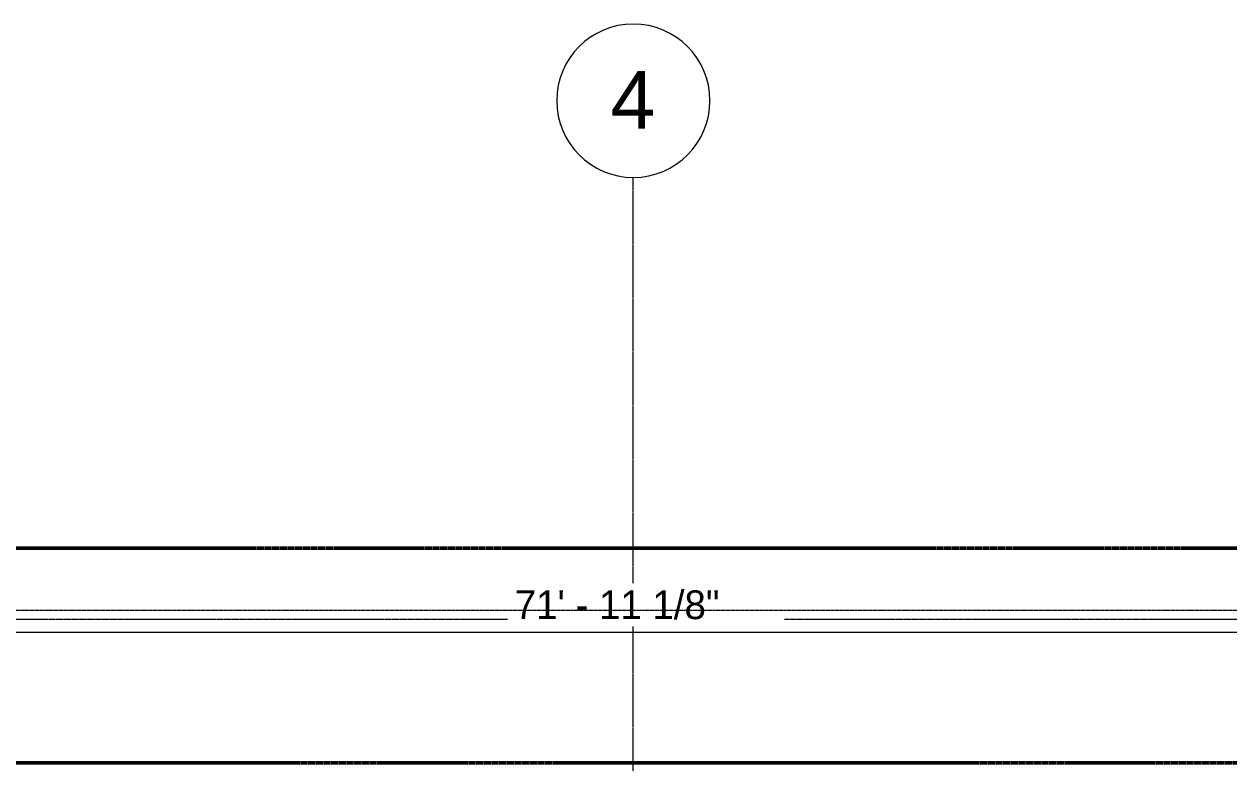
# Model space of a CAD drawing. Header units: inches. Extents: x -4294 to -464, y 9706 to 12475.
# Drawn here: x -2738.8 to -2267.2, y 12184.6 to 12473.7 of the extents above; entities that cross this region are included whole.
import ezdxf

# ---------------------------------------------------------------- set-up
doc = ezdxf.new("R2010")
doc.units = ezdxf.units.IN
doc.header["$MEASUREMENT"] = 0
for name, pattern in [('Aligning Line 1_8_', [0.25, 0.125, -0.125]), ('Dash Dot 3_16_', [0.3125, 0.1875, -0.0625, 0, -0.0625]), ('Double Dash 3_8_', [1, 0.375, -0.125, 0.125, -0.125, 0.125, -0.125]), ('Grid Line 1_2_', [0.875, 0.5, -0.125, 0.125, -0.125])]:
    doc.linetypes.add(name, pattern=pattern)
for name, color, linetype, lineweight in [('0-1', 7, 'Continuous', 5), ('0-3', 147, 'Aligning Line 1_8_', 9), ('0-4', 165, 'Continuous', 5), ('A-ANNO-DIMS', 211, 'Continuous', 9), ('A-ANNO-DIMS-120', 211, 'Continuous', 9), ('A-ANNO-SYMB-1', 150, 'Dash Dot 3_16_', 9), ('C-PROP-LINE-1', 90, 'Double Dash 3_8_', 50), ('G-ANNO-SYMB-1', 147, 'Aligning Line 1_8_', 9), ('S-GRID-1', 1, 'Grid Line 1_2_', 9), ('S-GRID-IDEN', 1, 'Continuous', 9), ('S-GRID-IDEN-1', 147, 'Continuous', 9)]:
    doc.layers.add(name, color=color, linetype=linetype, lineweight=lineweight)
doc.styles.add('Arial', font='arial.ttf', dxfattribs={"height": 22.5})
doc.styles.add('Century Gothic', font='ufonts.com_century-gothic.ttf', dxfattribs={"height": 11.25})
doc.dimstyles.new('OD__1_8__Tol__', dxfattribs={"dimscale": 12, "dimtxt": 11.746893, "dimasz": 1.25, "dimexe": 0.9375, "dimexo": 0.625, "dimgap": 0.15625, "dimtad": 1, "dimdec": 3, "dimrnd": 0.125, "dimzin": 3, "dimdsep": 46, "dimlunit": 4, "dimtxsty": 'Century Gothic', "dimblk1": 'OBLIQUE', "dimblk2": 'OBLIQUE', "dimsah": 1, "dimcen": 0.09, "dimdle": 0.9375, "dimazin": 0, "dimtfac": 1, "dimtdec": 4, "dimtix": 1, "dimtmove": 0, "dimatfit": 3, "dimfxl": 1, "dimtvp": 1, "dimtfill": 1, "dimfrac": 2, "dimtolj": 1, "dimtzin": 0, "dimarcsym": 2})

# ---------------------------------------------------------------- blocks, each defined once
blk = doc.blocks.new('CTR - 1st Phase - Unit Layouts_rvt-1-FLOOR PLAN - 3RD FLOOR')
at = {"layer": 'G-ANNO-SYMB-1'}
blk.add_line((-1813.52, 12240.75), (-4009.53, 12240.75), dxfattribs=at)
blk = doc.blocks.new('Family - ___-1878357-FLOOR PLAN - 3RD FLOOR')
at = {"layer": 'C-PROP-LINE-1'}
for p, q in [((-3989.61, 12268.69), (-629.56, 12268.69)), ((-3929.52, 12184.69), (-712.51, 12184.69))]:
    blk.add_line(p, q, dxfattribs=at)
blk = doc.blocks.new('Grid - Grid Head - Circle-50561-FLOOR PLAN - 3RD FLOOR')
at = {"layer": 'S-GRID-IDEN-1'}
for start, end in [(360, 180), (180, 360)]:
    blk.add_arc((0, 0), 0.25, start, end, dxfattribs=at)
blk = doc.blocks.new('CTR - 1st Phase - Shell_rvt-1-FLOOR PLAN - 3RD FLOOR')
at = {"layer": 'S-GRID-1'}
blk.add_line((-2500.32, 9836.18), (-2500.32, 12413.74), dxfattribs=at)
at = {"layer": '0-3'}
blk.add_blockref('Family - ___-1878357-FLOOR PLAN - 3RD FLOOR', (0, 0), dxfattribs=at)
at = {"layer": '0-4', "xscale": 120, "yscale": 120, "zscale": 120}
blk.add_blockref('Grid - Grid Head - Circle-50561-FLOOR PLAN - 3RD FLOOR', (-2500.32, 12443.74), dxfattribs=at)
at = {"layer": 'S-GRID-IDEN', "insert": (-2509.24, 12455.35), "char_height": 22.5, "width": 21.21, "attachment_point": 1, "style": 'Arial'}
blk.add_mtext('4', dxfattribs=at)
blk = doc.blocks.new('DIMBLOCK4-FLOOR PLAN - 3RD FLOOR')
at = {"layer": 'A-ANNO-DIMS-120'}
for p, q in [((-2935.52, 12117.46), (-2935.52, 12247.11)), ((-2072.36, 12121.65), (-2072.36, 12247.11)), ((-2935.52, 12235.86), (-2061.11, 12235.86)), ((-2935.52, 12235.86), (-2935.52, 12117.46)), ((-2072.36, 12235.86), (-2072.36, 12121.65))]:
    blk.add_line(p, q, dxfattribs=at)
at = {"layer": 'A-ANNO-DIMS-120', "lineweight": 50}
for p, q in [((-2935.52, 12235.86), (-2928.02, 12243.36)), ((-2072.36, 12235.86), (-2064.86, 12243.36)), ((-2935.52, 12235.86), (-2943.02, 12228.36)), ((-2072.36, 12235.86), (-2079.86, 12228.36))]:
    blk.add_line(p, q, dxfattribs=at)
at = {"layer": 'A-ANNO-DIMS-120', "color": 0, "insert": (-2546.73, 12252.15), "char_height": 11.25, "width": 102.7014, "attachment_point": 1, "line_spacing_factor": 0.984502, "style": 'Century Gothic', "bg_fill": 3, "box_fill_scale": 1.25, "bg_fill_color": 256, "bg_fill_true_color": 13158600, "bg_fill_transparency": 0}
blk.add_mtext('71\' - 11 1/8"', dxfattribs=at)
blk = doc.blocks.new('_Oblique')
at = {"color": 0, "linetype": 'ByBlock', "lineweight": -2}
blk.add_line((-0.5, -0.5), (0.5, 0.5), dxfattribs=at)

msp = doc.modelspace()

# ---------------------------------------------------------------- block references
at = {"layer": '0-1'}
for name in ['CTR - 1st Phase - Shell_rvt-1-FLOOR PLAN - 3RD FLOOR', 'CTR - 1st Phase - Unit Layouts_rvt-1-FLOOR PLAN - 3RD FLOOR']:
    msp.add_blockref(name, (0, 0), dxfattribs=at)

# ---------------------------------------------------------------- next in the draw order: dimensions: what is measured, and where the dimension line sits
at = {"layer": 'A-ANNO-DIMS'}
dim = msp.add_linear_dim(base=(-2072.3612366797, 12235.8569580195), p1=(-2935.5237366793, 12109.9643961105), p2=(-2072.3612366797, 12114.1518961105), dimstyle='OD__1_8__Tol__', override={"dimpost": '<>', "dimfxl": 863.172657}, dxfattribs=at)
dim.commit()
dim.dimension.update_dxf_attribs({"geometry": 'DIMBLOCK4-FLOOR PLAN - 3RD FLOOR', "text_midpoint": (-2503.9424866795, 12244.2632293118)})

# ---------------------------------------------------------------- next in the draw order: linework, layer by layer
at = {"layer": 'A-ANNO-SYMB-1'}
msp.add_line((-2068.9044, 12244.2516), (-3993.0647, 12244.2516), dxfattribs=at)

doc.saveas('drawing.dxf')
